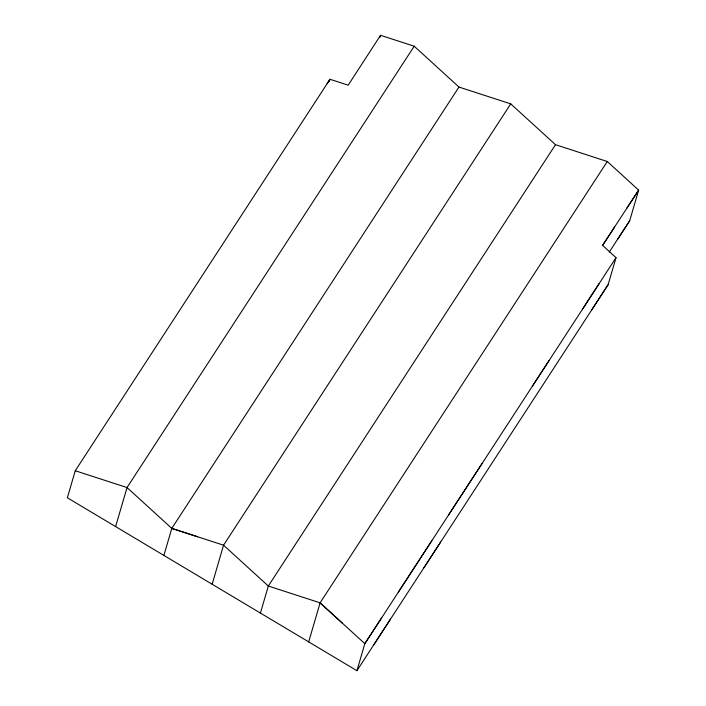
<?xml version="1.0" encoding="UTF-8"?>
<svg xmlns="http://www.w3.org/2000/svg" width="706" height="706" viewBox="0 0 706 706"><rect width="100%" height="100%" fill="white"/><g stroke="black" fill="none" stroke-linecap="round" stroke-linejoin="round"><path stroke-width="1.06" d="M75.26 470.743L67.352 497.774L356.927 670.7L608.113 284.712L616.02 257.681L602.606 245.379L638.648 190.135L607.284 161.506L555.498 144.695L510.747 103.861L458.962 87.059L414.21 46.217L380.552 35.3L348.173 85.179L329.984 79.275L75.26 470.743L127.036 487.546L171.796 528.388L197.68 536.789M115.616 526.597L127.036 487.546L414.21 46.217M163.889 555.419L171.796 528.388L458.962 87.059M329.375 81.358L329.984 79.275L327.125 83.67M212.144 584.241L223.564 545.191L510.747 103.861M379.943 37.383L380.552 35.3M260.417 613.064L268.324 586.033L555.498 144.695M308.681 641.886L320.1 602.836L607.284 161.506M356.927 670.7L364.834 643.66L616.02 257.681M609.269 252.068L629.69 220.757L638.648 190.135L626.628 208.544M617.671 239.175L629.69 220.757M381.584 617.927L364.834 643.66L320.1 602.836L268.324 586.033L223.564 545.191L171.796 528.388M398.325 592.202L431.825 540.734M448.557 515.001L482.057 463.533M532.298 386.341L549.03 360.607M582.529 309.149L599.27 283.415M373.677 644.966L390.418 619.233M423.918 567.774L440.65 542.04M591.363 310.446L608.113 284.712M602.606 245.379L614.626 226.961M320.1 602.836L342.463 623.248"/></g></svg>
